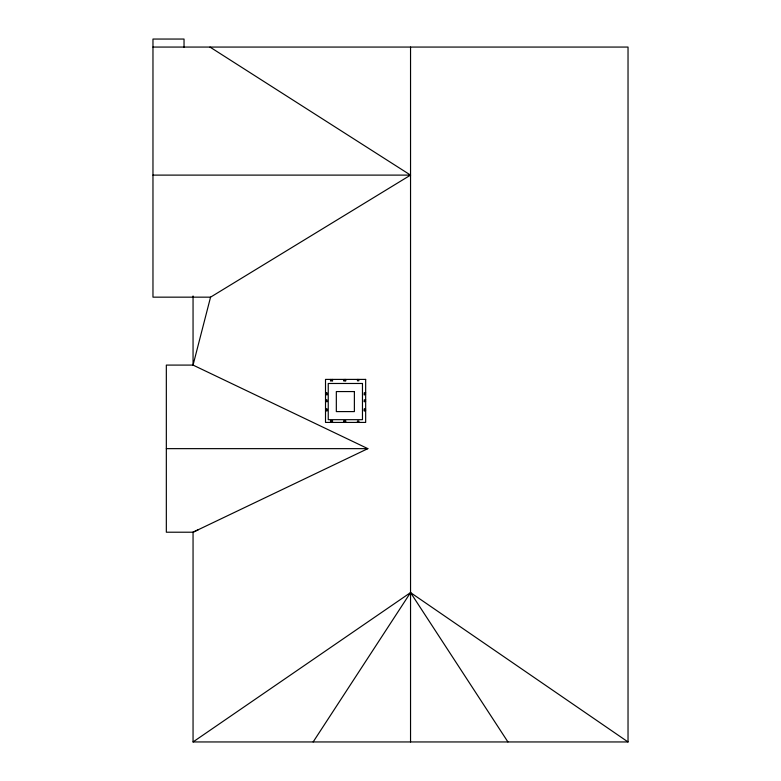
<?xml version="1.0" encoding="UTF-8"?>
<svg xmlns="http://www.w3.org/2000/svg" width="781" height="781" viewBox="0 0 781 781"><rect width="100%" height="100%" fill="white"/><g stroke="black" fill="none" stroke-linecap="round" stroke-linejoin="round"><path stroke-width="1.17" d="M152.969 47.065L628.031 47.065L628.031 741.95L193.053 741.95L193.053 532.212L367.851 448.645L193.053 365.088L210.558 297.161L410.542 175.11L209.972 47.065M313.142 741.95L410.542 592.594L628.031 741.95M193.053 741.95L410.542 592.594L507.933 741.95M193.053 532.212L198.462 529.625M152.969 175.11L410.542 175.11M210.558 297.161L152.969 297.161L152.969 39.05L184.033 39.05L184.033 47.416M193.512 365.088L166.333 365.088L166.333 532.212L193.512 532.212M330.402 380.806L332.726 380.806M343.523 380.806L345.895 380.806M325.511 392.687L326.907 392.687L326.907 395.098M365.664 392.687L364.258 392.687L364.258 395.098M325.511 394.063L326.907 394.063M364.258 394.063L365.664 394.063M325.511 399.823L326.907 399.823L326.907 401.912M365.664 399.823L364.258 399.823L364.258 401.912M325.511 401.229L326.907 401.229M364.258 401.229L365.664 401.229M325.511 409.127L326.907 409.127M364.258 409.127L365.664 409.127M325.511 410.533L326.907 410.533M364.258 410.533L365.664 410.533M330.402 421.018L332.726 421.018M343.523 421.018L345.895 421.018M166.333 448.645L367.851 448.645M410.542 47.065L410.542 741.95M364.258 408.902L364.258 411.138M358.85 379.4L358.85 380.806L357.454 380.806L357.454 379.4M358.85 422.423L358.85 421.018L357.454 421.018L357.454 422.423M345.583 379.4L345.583 380.806M345.583 421.018L345.583 422.423M344.187 379.4L344.187 380.806M344.187 421.018L344.187 422.423M332.325 379.4L332.325 380.806M332.325 421.018L332.325 422.423M330.919 379.4L330.919 380.806M330.919 421.018L330.919 422.423M326.907 408.902L326.907 411.138M193.053 295.979L193.053 365.088M365.664 379.4L325.511 379.4L325.511 422.423L365.664 422.423L365.664 379.4M362.462 383.481L328.245 383.481L328.245 419.68L362.462 419.68L362.462 383.481M354.379 391.564L336.328 391.564L336.328 411.597L354.379 411.597L354.379 391.564"/></g></svg>
